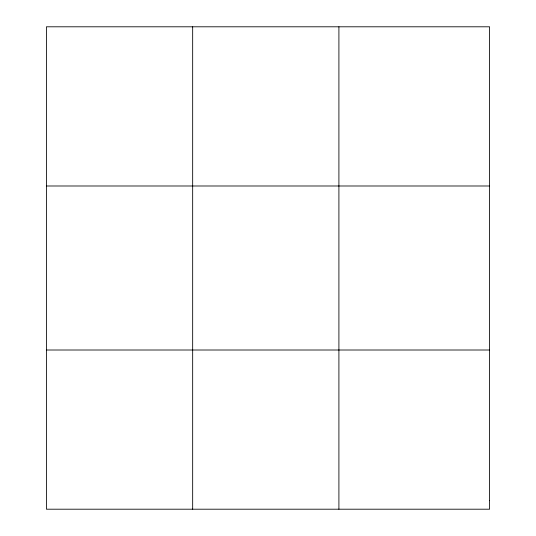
<?xml version="1.0" encoding="UTF-8"?>
<svg xmlns="http://www.w3.org/2000/svg" width="536" height="536" viewBox="0 0 536 536"><rect width="100%" height="100%" fill="white"/><g stroke="black" fill="none" stroke-linecap="round" stroke-linejoin="round"><path stroke-width="0.8" d="M192.665 26.8L192.665 509.2M338.906 26.8L338.906 509.2M46.424 185.992L489.576 185.992M46.424 350.008L489.576 350.008M489.576 500.356L489.576 509.2L46.424 509.2L46.424 26.8L489.576 26.8L489.576 500.356"/></g></svg>
